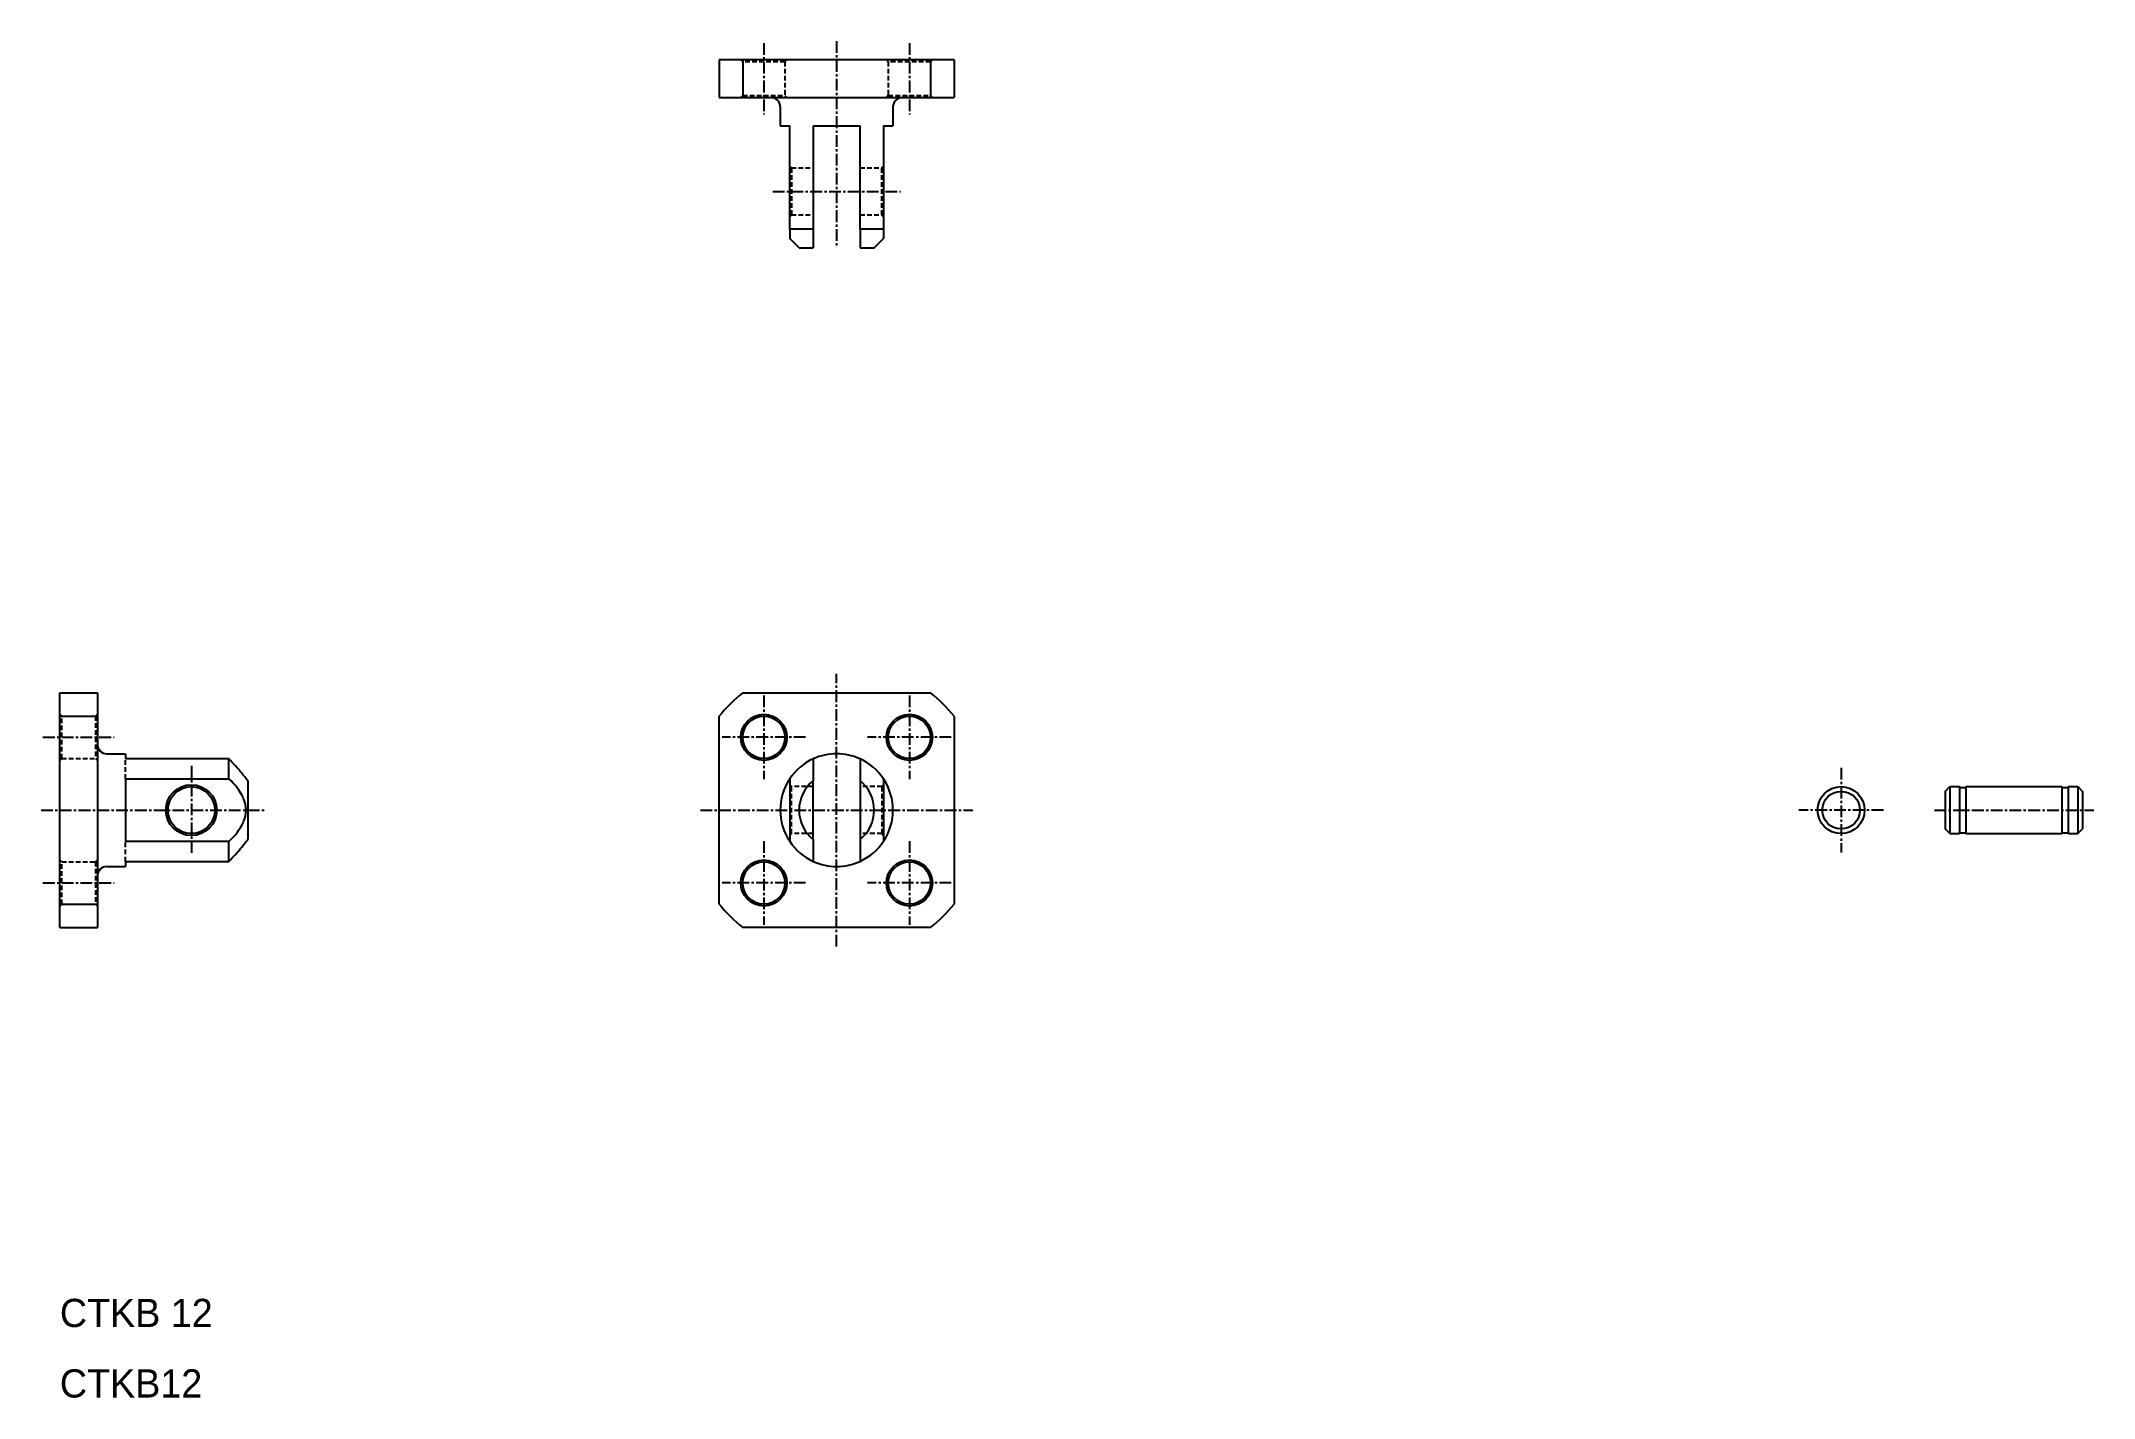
# Model space of a CAD drawing. Extents: x -2 to 217, y 0 to 144.
import ezdxf

# ---------------------------------------------------------------- set-up
doc = ezdxf.new("R2010")
doc.units = 0
doc.linetypes.add('CENTER', pattern=[2, 1.25, -0.25, 0.25, -0.25])
doc.linetypes.add('DASHED', pattern=[0.75, 0.5, -0.25])
doc.layers.get('0').update_dxf_attribs({"linetype": 'CONTINUOUS'})
doc.layers.add('CENTER', color=1, linetype='CENTER')

msp = doc.modelspace()

# ---------------------------------------------------------------- linework, layer by layer
at = {"color": 7, "linetype": 'CONTINUOUS'}
for p, q in [((95.2, 142.33), (70.2, 142.33)), ((70.2, 142.33), (70.2, 138.33)), ((72.71, 142.33), (72.71, 138.33)), ((92.68, 142.33), (92.68, 138.33)), ((95.2, 142.33), (95.2, 138.33)), ((70.2, 138.33), (95.2, 138.33)), ((76.7, 137.33), (76.7, 135.33)), ((88.7, 137.33), (88.7, 135.33)), ((76.7, 135.33), (77.7, 135.33)), ((77.7, 124.33), (77.7, 135.33)), ((80.2, 135.33), (80.2, 124.33)), ((80.2, 135.33), (85.2, 135.33)), ((85.2, 124.33), (85.2, 135.33)), ((87.7, 135.33), (87.7, 124.33)), ((87.7, 135.33), (88.7, 135.33)), ((80.2, 124.33), (77.7, 124.33)), ((77.7, 124.33), (77.7, 123.33)), ((78.7, 122.33), (77.7, 123.33)), ((80.2, 124.33), (80.2, 122.33)), ((87.7, 124.33), (85.2, 124.33)), ((85.2, 124.33), (85.2, 122.33)), ((86.7, 122.33), (87.7, 123.33)), ((87.7, 124.33), (87.7, 123.33)), ((78.7, 122.33), (80.2, 122.33)), ((85.2, 122.33), (86.7, 122.33)), ((0, 75), (4, 75)), ((0, 50), (0, 75)), ((4, 75), (4, 50)), ((72.71, 75), (92.68, 75)), ((0, 72.49), (4, 72.49)), ((70.2, 52.51), (70.2, 72.49)), ((95.2, 72.49), (95.2, 52.51)), ((5, 68.5), (7, 68.5)), ((7, 68.5), (7, 67.95)), ((18, 67.95), (7, 67.95)), ((18, 65.82), (18, 67.95)), ((80.2, 67.95), (80.2, 65.62)), ((85.2, 67.95), (85.2, 65.62)), ((7, 65.82), (18, 65.82)), ((7, 65.82), (7, 59.18)), ((20, 65.62), (20, 59.38)), ((77.7, 65.82), (77.7, 59.18)), ((80.2, 59.38), (80.2, 65.62)), ((85.2, 65.62), (85.2, 59.38)), ((87.7, 65.82), (87.7, 59.18)), ((200.73, 64.5), (201.23, 65)), ((200.73, 64.5), (200.73, 60.5)), ((201.23, 65), (201.23, 60)), ((201.23, 65), (202.23, 65)), ((202.23, 65), (202.23, 60)), ((202.23, 64.9), (202.93, 64.9)), ((202.93, 65), (202.93, 60)), ((202.93, 65), (213.13, 65)), ((213.13, 65), (213.13, 60)), ((213.13, 64.9), (213.83, 64.9)), ((213.83, 65), (213.83, 60)), ((213.83, 65), (214.83, 65)), ((214.83, 65), (214.83, 60)), ((214.83, 65), (215.33, 64.5)), ((215.33, 64.5), (215.33, 60.5)), ((18, 59.18), (7, 59.18)), ((18, 57.05), (18, 59.18)), ((80.2, 59.38), (80.2, 57.05)), ((85.2, 59.38), (85.2, 57.05)), ((201.23, 60), (200.73, 60.5)), ((201.23, 60), (202.23, 60)), ((202.23, 60.1), (202.93, 60.1)), ((202.93, 60), (213.13, 60)), ((213.13, 60.1), (213.83, 60.1)), ((213.83, 60), (214.83, 60)), ((214.83, 60), (215.33, 60.5)), ((7, 57.05), (18, 57.05)), ((7, 57.05), (7, 56.5)), ((7, 57.05), (7, 56.5)), ((5, 56.5), (7, 56.5)), ((0, 52.51), (4, 52.51)), ((0, 50), (4, 50)), ((92.68, 50), (72.71, 50))]:
    msp.add_line(p, q, dxfattribs=at)
at = {"color": 3, "linetype": 'DASHED'}
for p, q in [((72.7, 142.13), (72.5, 142.33)), ((72.7, 142.13), (72.7, 138.53)), ((77.2, 142.13), (72.7, 142.13)), ((77.2, 142.13), (77.4, 142.33)), ((77.2, 142.13), (77.2, 138.53)), ((88.2, 142.13), (88, 142.33)), ((88.2, 142.13), (88.2, 138.53)), ((92.7, 142.13), (88.2, 142.13)), ((92.7, 142.13), (92.9, 142.33)), ((92.7, 142.13), (92.7, 138.53)), ((72.7, 138.53), (72.5, 138.33)), ((72.7, 138.53), (77.2, 138.53)), ((77.2, 138.53), (77.4, 138.33)), ((88.2, 138.53), (88, 138.33)), ((88.2, 138.53), (92.7, 138.53)), ((92.7, 138.53), (92.9, 138.33)), ((77.9, 130.83), (77.7, 131.03)), ((77.9, 130.83), (80.2, 130.83)), ((77.9, 130.83), (77.9, 125.83)), ((85.2, 130.83), (87.5, 130.83)), ((87.5, 130.83), (87.7, 131.03)), ((87.5, 125.83), (87.5, 130.83)), ((77.9, 125.83), (77.7, 125.63)), ((77.9, 125.83), (80.2, 125.83)), ((85.2, 125.83), (87.5, 125.83)), ((87.5, 125.83), (87.7, 125.63)), ((0.2, 72.5), (0, 72.7)), ((0.2, 72.5), (3.8, 72.5)), ((0.2, 68), (0.2, 72.5)), ((3.8, 72.5), (4, 72.7)), ((3.8, 72.5), (3.8, 68)), ((0.2, 68), (0, 67.8)), ((0.2, 68), (3.8, 68)), ((3.8, 68), (4, 67.8)), ((7, 65.82), (7, 67.95)), ((77.9, 65), (77.7, 65.2)), ((77.9, 60), (77.9, 65)), ((80.2, 65), (77.9, 65)), ((87.5, 65), (85.2, 65)), ((87.5, 65), (87.7, 65.2)), ((87.5, 65), (87.5, 60)), ((7, 57.05), (7, 59.18)), ((77.9, 60), (77.7, 59.8)), ((80.2, 60), (77.9, 60)), ((87.5, 60), (85.2, 60)), ((87.5, 60), (87.7, 59.8)), ((0.2, 57), (0, 57.2)), ((0.2, 57), (3.8, 57)), ((0.2, 52.5), (0.2, 57)), ((3.8, 57), (4, 57.2)), ((3.8, 57), (3.8, 52.5)), ((0.2, 52.5), (0, 52.3)), ((0.2, 52.5), (3.8, 52.5)), ((3.8, 52.5), (4, 52.3))]:
    msp.add_line(p, q, dxfattribs=at)
at = {"color": 7, "linetype": 'CONTINUOUS'}
for centre, radius in [((74.95, 70.25), 2.45), ((74.95, 70.25), 2.25), ((90.45, 70.25), 2.45), ((90.45, 70.25), 2.25), ((14, 62.5), 2.7), ((14, 62.5), 2.5), ((189.64, 62.5), 2.5), ((189.64, 62.5), 2), ((74.95, 54.75), 2.45), ((74.95, 54.75), 2.25), ((90.45, 54.75), 2.45), ((90.45, 54.75), 2.25)]:
    msp.add_circle(centre, radius, dxfattribs=at)
for centre, radius, start, end in [((75.7, 137.33), 1, 0, 90), ((89.7, 137.33), 1, 90, 180), ((82.7, 62.5), 16, 128.6248, 141.3752), ((82.7, 62.5), 16, 38.6248, 51.3752), ((5, 69.5), 1, 180, 270), ((3.42, 53.42), 20.59, 42.0546, 44.9068), ((82.7, 62.5), 6, 114.6243, 146.4427), ((82.7, 62.5), 6, 65.3757, 114.6243), ((82.7, 62.5), 6, 33.5573, 65.3757), ((13.86, 61.09), 6.29, 25.1439, 48.804), ((3.5, 53.49), 20.48, 39.1883, 42.0555), ((3.46, 53.46), 20.53, 36.3248, 39.185), ((82.7, 62.5), 6, 146.4427, 213.5573), ((82.7, 62.5), 4, 128.6822, 231.3178), ((82.7, 62.5), 4, 308.6822, 51.3178), ((82.7, 62.5), 6, 326.4427, 33.5573), ((16.9, 62.5), 2.93, 334.6413, 25.3644), ((13.86, 63.91), 6.29, 311.1947, 334.8607), ((3.46, 71.54), 20.53, 320.8147, 323.6752), ((82.7, 62.5), 6, 213.5573, 245.3757), ((82.7, 62.5), 6, 294.6243, 326.4427), ((3.42, 71.58), 20.59, 315.0932, 317.9451), ((3.5, 71.51), 20.48, 317.9443, 320.8113), ((82.7, 62.5), 6, 245.3757, 294.6243), ((5, 55.5), 1, 90, 180), ((82.7, 62.5), 16, 218.6248, 231.3752), ((82.7, 62.5), 16, 308.6248, 321.3752)]:
    msp.add_arc(centre, radius, start, end, dxfattribs=at)
at = {"layer": 'CENTER', "color": 1, "linetype": 'CENTER'}
for p, q in [((82.7, 144.33), (82.7, 122.33)), ((74.95, 144.13), (74.95, 136.53)), ((90.45, 144.13), (90.45, 136.53)), ((75.9, 128.33), (89.5, 128.33)), ((82.7, 48), (82.7, 77)), ((74.95, 74.7), (74.95, 65.8)), ((90.45, 74.7), (90.45, 65.8)), ((-1.8, 70.25), (5.8, 70.25)), ((79.4, 70.25), (70.5, 70.25)), ((94.9, 70.25), (86, 70.25)), ((14, 67.2), (14, 57.8)), ((189.64, 67), (189.64, 58)), ((-2, 62.5), (22, 62.5)), ((68.2, 62.5), (97.2, 62.5)), ((194.14, 62.5), (185.14, 62.5)), ((199.57, 62.5), (216.56, 62.5)), ((74.95, 59.2), (74.95, 50.3)), ((90.45, 59.2), (90.45, 50.3)), ((-1.8, 54.75), (5.8, 54.75)), ((79.4, 54.75), (70.5, 54.75)), ((94.9, 54.75), (86, 54.75))]:
    msp.add_line(p, q, dxfattribs=at)

# ---------------------------------------------------------------- texts
for s, p in [('CTKB 12', (0, 7.5)), ('CTKB12', (0, 0))]:
    msp.add_text(s, height=3).set_placement(p)

doc.saveas('drawing.dxf')
